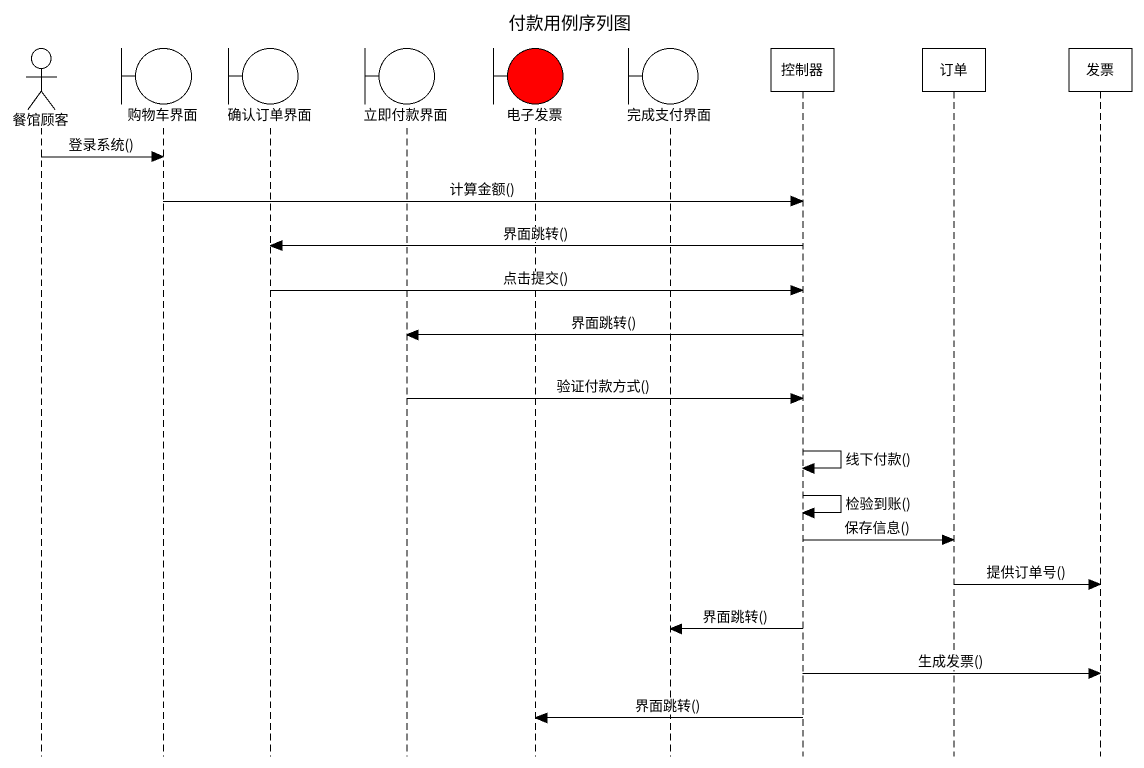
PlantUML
@startuml
title 付款用例序列图
hide footbox
actor 餐馆顾客
boundary 购物车界面
boundary 确认订单界面
boundary 立即付款界面
boundary 电子发票 #FF0000
boundary 完成支付界面
participant 控制器
participant 订单
participant 发票

餐馆顾客 -> 购物车界面 : 登录系统()
购物车界面 -> 控制器 : 计算金额()
控制器 -> 确认订单界面 : 界面跳转()
确认订单界面 -> 控制器 : 点击提交()
控制器 -> 立即付款界面 : 界面跳转()
立即付款界面 -> 控制器 : 验证付款方式()
控制器 -> 控制器 : 线下付款()
控制器 -> 控制器 : 检验到账()
控制器 -> 订单 : 保存信息()
订单 -> 发票 : 提供订单号()
控制器 -> 完成支付界面 : 界面跳转()
控制器 -> 发票 : 生成发票()
控制器 -> 电子发票 : 界面跳转()
@enduml
